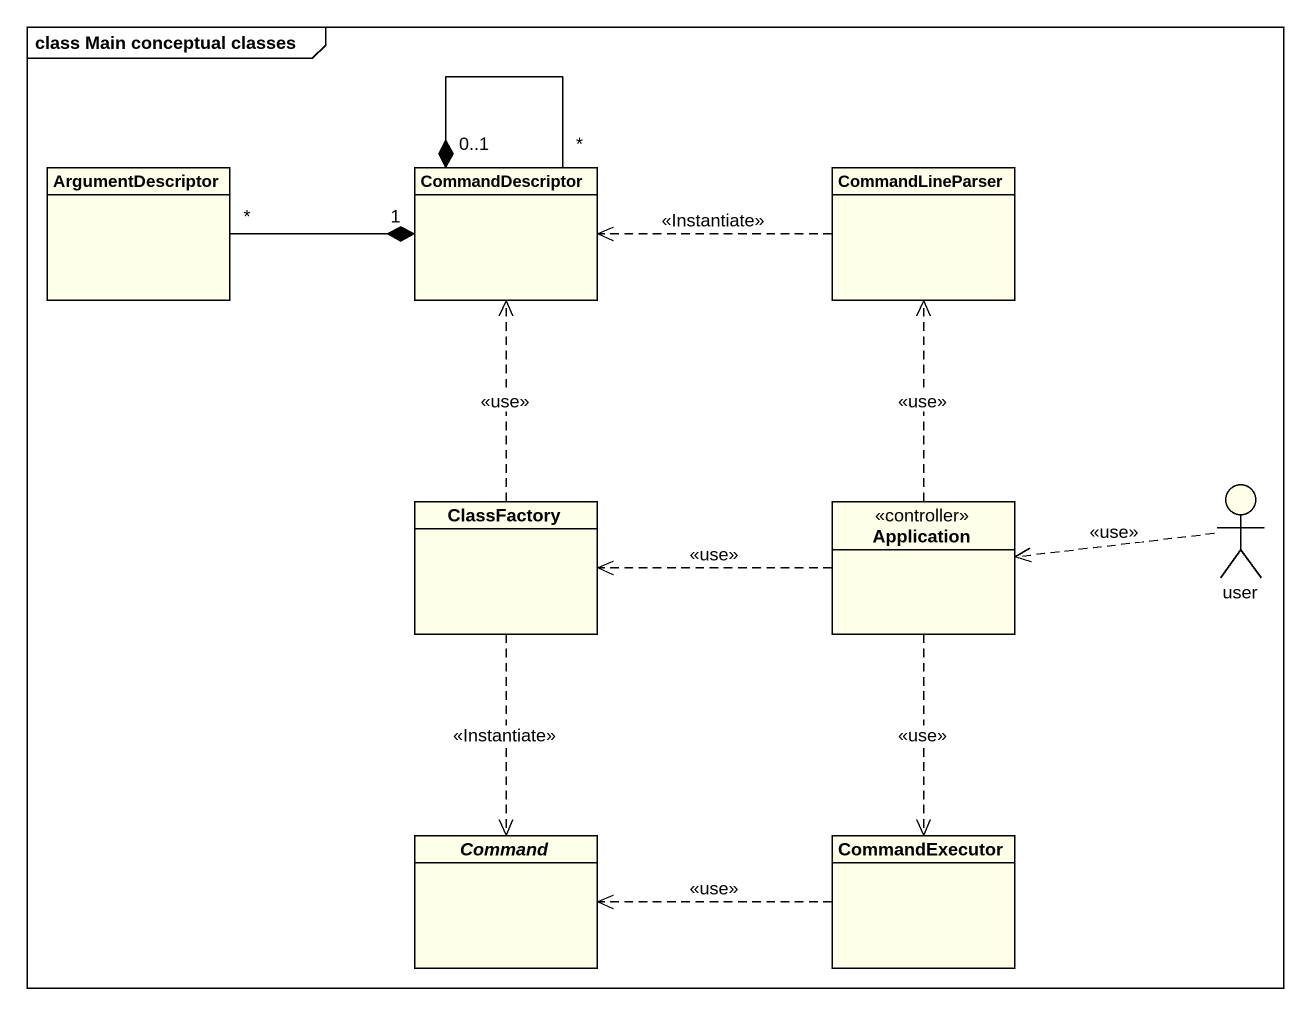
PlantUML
@startuml
mainframe class Main conceptual classes
allowmixing
hide circle
hide empty members
class ArgumentDescriptor #FFFFE9
class CommandDescriptor #FFFFE9
class CommandLineParser #FFFFE9
class ClassFactory #FFFFE9
class Application <<controller>> #FFFFE9
actor user #FFFFE9
abstract class Command #FFFFE9
class CommandExecutor #FFFFE9
ArgumentDescriptor "*" -right-* "1" CommandDescriptor
CommandDescriptor "*" --* "0..1" CommandDescriptor
CommandLineParser .left.> CommandDescriptor : <<Instantiate>>
ClassFactory .up.> CommandDescriptor : <<use>>
ClassFactory ..> Command : <<Instantiate>>
Application .up.> CommandLineParser : <<use>>
Application .left.> ClassFactory : <<use>>
Application ..> CommandExecutor : <<use>>
user .left.> Application : <<use>>
CommandExecutor .left.> Command : <<use>>
@enduml
